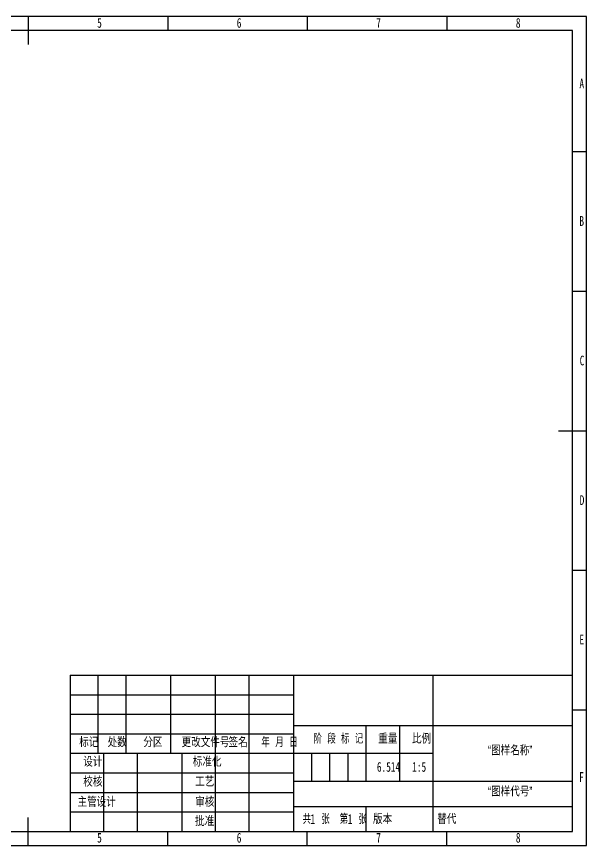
# Model space of a CAD drawing. Header units: millimetres. Extents: x 0 to 420, y 0 to 297.
# Drawn here: x 215.8 to 420, y 0 to 297 of the extents above; entities that cross this region are included whole.
import ezdxf

# ---------------------------------------------------------------- set-up
doc = ezdxf.new("R2010")
doc.units = ezdxf.units.MM
for name, color, linetype in [('10', 7, 'Continuous'), ('5', 7, 'Continuous'), ('9', 7, 'Continuous'), ('SLD-0', 7, 'Continuous')]:
    doc.layers.add(name, color=color, linetype=linetype)
doc.styles.add('SLDTEXTSTYLE0', font='TXT', dxfattribs={"width": 0.7, "bigfont": 'bigfont'})
doc.styles.add('SLDTEXTSTYLE1', font='TXT', dxfattribs={"width": 0.62, "bigfont": 'bigfont'})
doc.styles.add('SLDTEXTSTYLE2', font='TXT', dxfattribs={"width": 0.614286, "bigfont": 'bigfont'})
doc.styles.add('SLDTEXTSTYLE3', font='TXT', dxfattribs={"width": 0.6, "bigfont": 'bigfont'})
doc.styles.add('SLDTEXTSTYLE4', font='TXT', dxfattribs={"width": 0.7})

msp = doc.modelspace()

# ---------------------------------------------------------------- linework, layer by layer
at = {"layer": '10', "color": 7, "lineweight": 25}
for p, q in [((245, 61), (245, 33)), ((255, 61), (255, 33)), ((271, 61), (271, 33)), ((287, 61), (287, 5)), ((299, 61), (299, 5)), ((315, 61), (315, 5)), ((365, 61), (365, 33)), ((315, 43), (415, 43)), ((340.99, 43), (340.99, 23)), ((353, 43), (353, 23)), ((235, 40), (315, 40)), ((235, 33), (365, 33)), ((247, 33), (247, 5)), ((259, 33), (259, 5)), ((275, 33), (275, 5)), ((365, 33), (365, 5)), ((235, 26), (315, 26)), ((315, 23), (415, 23)), ((235, 19), (315, 19)), ((235, 12), (315, 12)), ((315, 14), (415, 14))]:
    msp.add_line(p, q, dxfattribs=at)
at = {"layer": '10', "color": 7}
for p, q in [((235, 54), (315, 54)), ((235, 47), (315, 47))]:
    msp.add_line(p, q, dxfattribs=at)
at = {"layer": '5', "lineweight": 25}
for p, q in [((220, 297), (220, 287)), ((420, 148.5), (410, 148.5)), ((220, 0), (220, 10))]:
    msp.add_line(p, q, dxfattribs=at)
at = {"layer": '5'}
for p, q in [((270, 297), (270, 292)), ((320, 297), (320, 292)), ((370, 297), (370, 292)), ((420, 248.5), (415, 248.5)), ((420, 198.5), (415, 198.5)), ((420, 98.5), (415, 98.5)), ((420, 48.5), (415, 48.5)), ((270, 0), (270, 5)), ((320, 0), (320, 5)), ((370, 0), (370, 5))]:
    msp.add_line(p, q, dxfattribs=at)
at = {"layer": '5', "color": 7, "lineweight": 25}
for p, q in [((415, 292), (25, 292)), ((415, 5), (415, 292)), ((235, 61), (415, 61)), ((235, 61), (235, 5)), ((0, 5), (415, 5))]:
    msp.add_line(p, q, dxfattribs=at)
at = {"layer": '9', "color": 7}
for p, q in [((420, 297), (0, 297)), ((420, 148.5), (420, 297)), ((420, 0), (420, 148.5)), ((0, 0), (420, 0))]:
    msp.add_line(p, q, dxfattribs=at)
at = {"layer": 'SLD-0'}
for p, q in [((321.5, 33), (321.5, 23)), ((328, 33), (328, 23)), ((334.5, 33), (334.5, 23))]:
    msp.add_line(p, q, dxfattribs=at)
at = {"layer": 'SLD-0', "lineweight": 25}
msp.add_line((340.99, 14), (340.99, 5), dxfattribs=at)

# ---------------------------------------------------------------- texts
at = {"layer": '10', "char_height": 3.5}
for s, insert, attachment_point, style in [('5', (245.54, 296.5), 2, 'SLDTEXTSTYLE4'), ('6', (295.55, 296.5), 2, 'SLDTEXTSTYLE4'), ('7', (345.55, 296.5), 2, 'SLDTEXTSTYLE4'), ('8', (395.55, 296.5), 2, 'SLDTEXTSTYLE4'), ('A', (418.32, 274.75), 2, 'SLDTEXTSTYLE4'), ('B', (418.32, 225.5), 2, 'SLDTEXTSTYLE4'), ('C', (418.43, 175.5), 2, 'SLDTEXTSTYLE4'), ('D', (418.43, 125.5), 2, 'SLDTEXTSTYLE4'), ('E', (418.32, 75.5), 2, 'SLDTEXTSTYLE4'), ('“图样名称”', (392.69, 35.79), 2, 'SLDTEXTSTYLE0'), ('6.514', (349.1, 29.9), 2, 'SLDTEXTSTYLE4'), ('1:5', (360.08, 29.9), 2, 'SLDTEXTSTYLE4'), ('F', (418.22, 26.25), 2, 'SLDTEXTSTYLE4'), ('“图样代号”', (392.69, 21.05), 2, 'SLDTEXTSTYLE0'), ('1', (321.14, 11.2), 1, 'SLDTEXTSTYLE4'), ('1', (334.48, 11.2), 1, 'SLDTEXTSTYLE4'), ('5', (245.54, 4.5), 2, 'SLDTEXTSTYLE4'), ('6', (295.55, 4.5), 2, 'SLDTEXTSTYLE4'), ('7', (345.55, 4.5), 2, 'SLDTEXTSTYLE4'), ('8', (395.55, 4.5), 2, 'SLDTEXTSTYLE4')]:
    msp.add_mtext(s, dxfattribs=dict(at, insert=insert, attachment_point=attachment_point, style=style))
at = {"layer": '10', "color": 7, "char_height": 3.5, "attachment_point": 2}
for s, insert, style in [('标记', (241.71, 38.72), 'SLDTEXTSTYLE0'), ('处数', (251.89, 38.72), 'SLDTEXTSTYLE0'), ('分区', (264.68, 38.72), 'SLDTEXTSTYLE0'), ('更改文件号', (283.53, 38.72), 'SLDTEXTSTYLE0'), ('签名', (295.19, 38.72), 'SLDTEXTSTYLE0'), ('年 月 日', (310.04, 38.72), 'SLDTEXTSTYLE1'), ('阶 段 标 记', (331.13, 39.99), 'SLDTEXTSTYLE2'), ('重量', (348.85, 39.99), 'SLDTEXTSTYLE0'), ('比例', (360.94, 39.99), 'SLDTEXTSTYLE0'), ('设计', (243.15, 31.73), 'SLDTEXTSTYLE0'), ('标准化', (284.12, 31.73), 'SLDTEXTSTYLE0'), ('校核', (243.15, 24.56), 'SLDTEXTSTYLE0'), ('工艺', (283.24, 24.6), 'SLDTEXTSTYLE0'), ('主管设计', (244.53, 17.33), 'SLDTEXTSTYLE0'), ('审核', (283.23, 17.33), 'SLDTEXTSTYLE0'), ('批准', (283.22, 10.44), 'SLDTEXTSTYLE0'), ('共  张', (323.18, 11.2), 'SLDTEXTSTYLE3'), ('第  张', (336.44, 11.2), 'SLDTEXTSTYLE3'), ('版本', (346.96, 11.2), 'SLDTEXTSTYLE0')]:
    msp.add_mtext(s, dxfattribs=dict(at, insert=insert, style=style))
at = {"layer": 'SLD-0', "insert": (366.56, 11.2), "char_height": 3.5, "attachment_point": 1, "style": 'SLDTEXTSTYLE0'}
msp.add_mtext('替代', dxfattribs=at)

doc.saveas('drawing.dxf')
